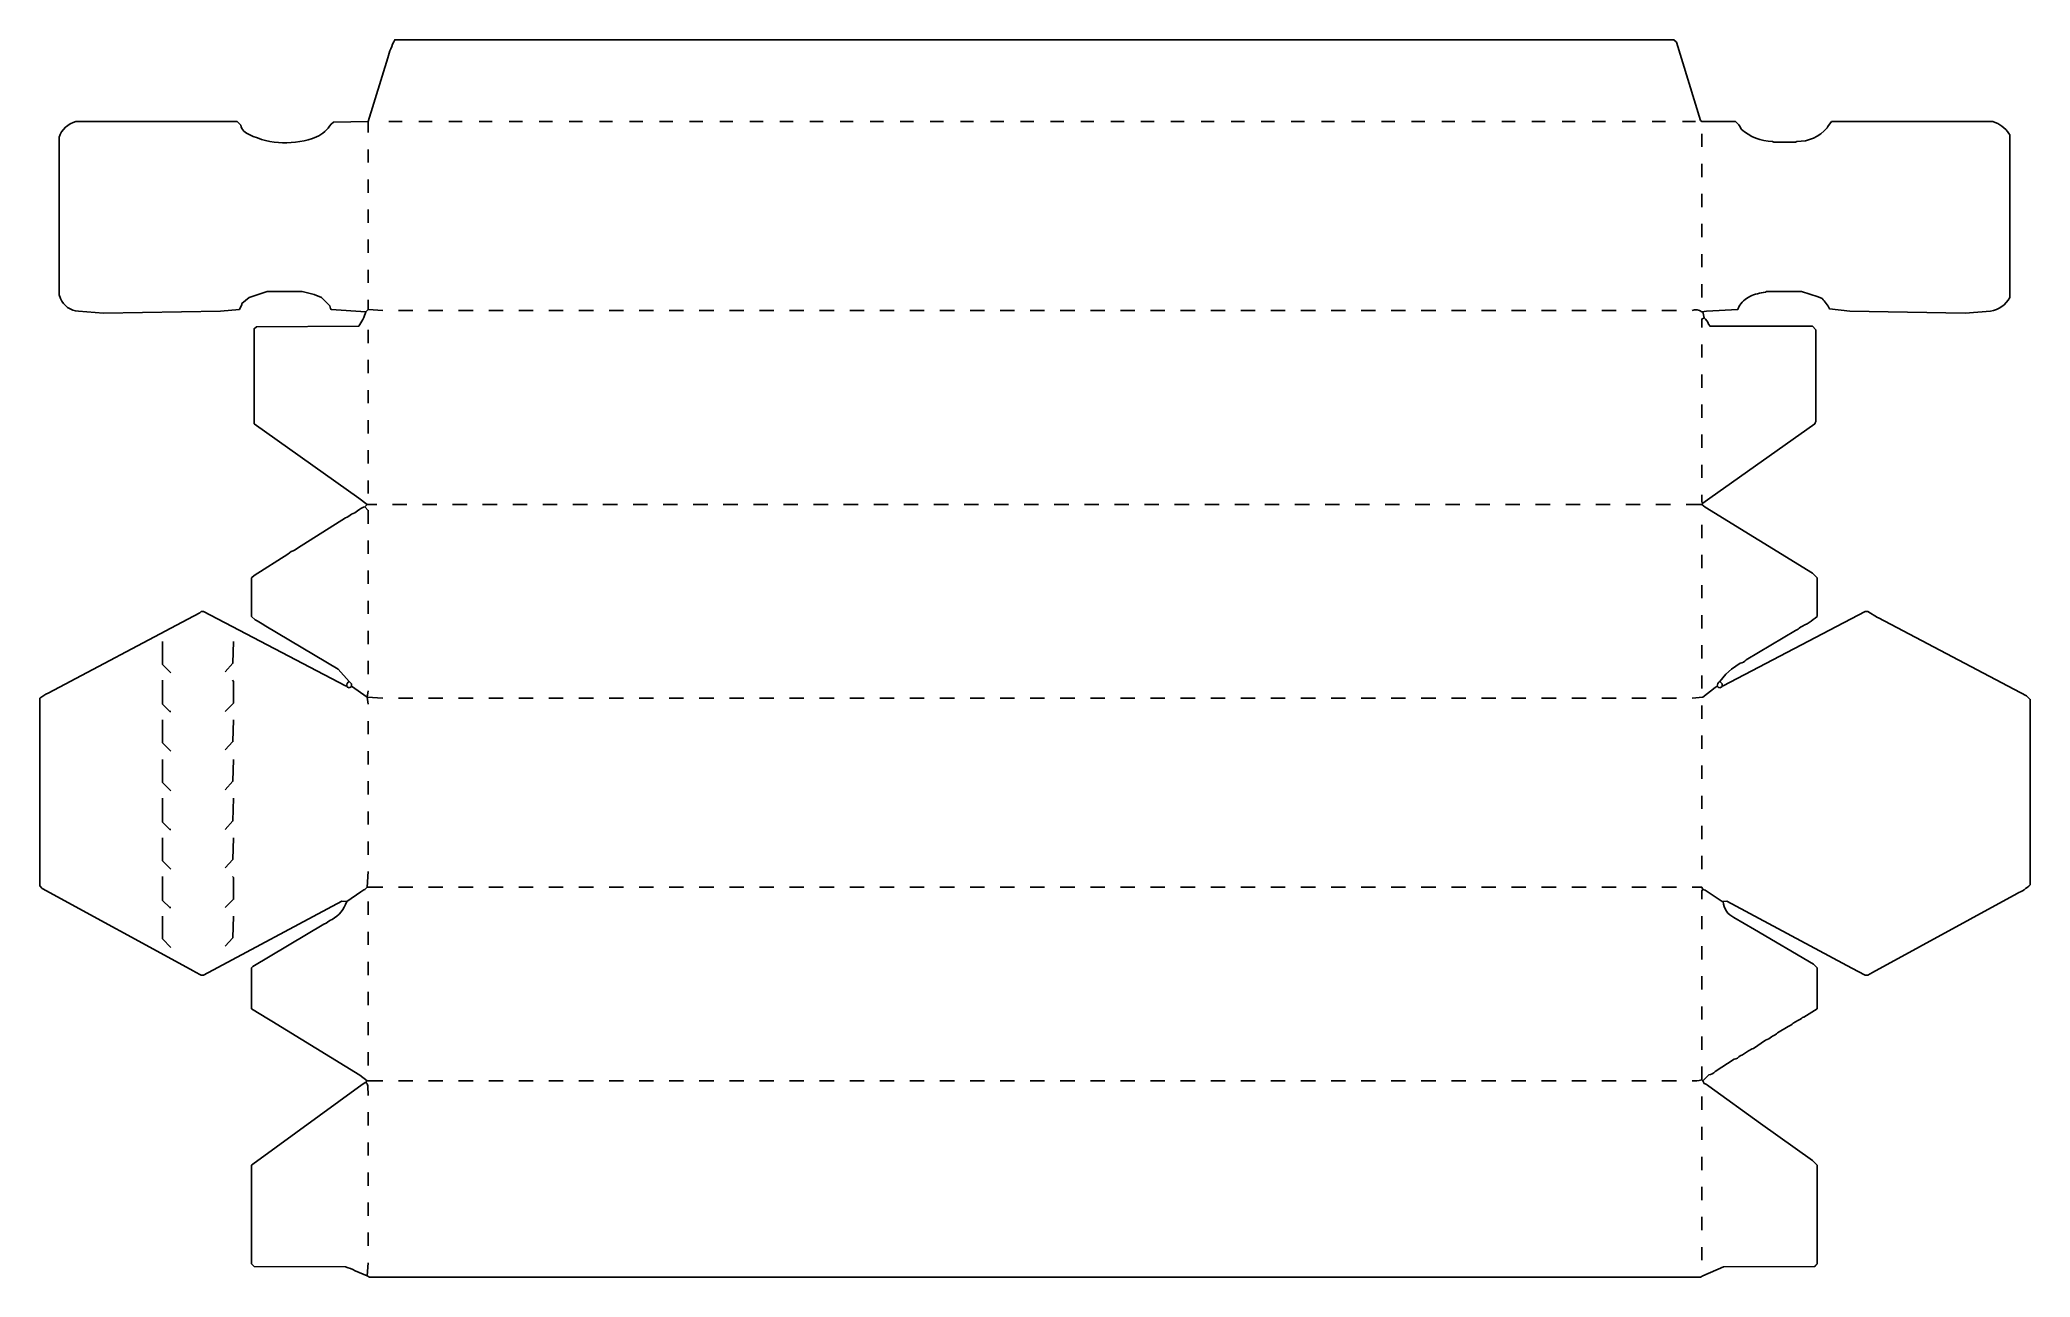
# Model space of a CAD drawing. Extents: x 85 to 1739, y 54 to 1082.
import ezdxf

# ---------------------------------------------------------------- set-up
doc = ezdxf.new("R2010")
doc.units = 0
doc.layers.get('0').update_dxf_attribs({"linetype": 'CONTINUOUS'})

msp = doc.modelspace()

# ---------------------------------------------------------------- linework, layer by layer
at = {"color": 250, "linetype": 'CONTINUOUS'}
for points in [[(1458, 857, -0.278223), (1466, 856), (1470.017808, 856.519178), (1495.923529, 857.994118), (1496.8, 860.1, -0.138052), (1506.1, 868.8, -0.073468), (1518.923077, 872.384615), (1520, 873), (1549, 873), (1562.8, 868.6), (1566, 867, -0.093428), (1572.271698, 858.449057), (1589.008192, 856.49153), (1685, 855), (1705.977376, 856.475113, 0.240705), (1722, 868), (1722, 1003), (1721.2, 1004.1, 0.193574), (1708, 1014), (1574, 1014), (1570.8, 1010.1), (1570.2, 1008.9, -0.227513), (1545.06, 997.58), (1544, 997), (1526, 997), (1524.946154, 997.569231, -0.18999), (1498.8, 1007.9, 0.143593), (1494, 1014), (1466, 1014), (1465, 1015), (1445, 1080), (1443, 1082), (380, 1082, 0.064305), (374.3, 1066.9), (358, 1014), (358, 1005)], [(358, 1014), (329.016093, 1013.517203), (327, 1012, -0.15046), (314.9, 1001.3, -0.207672), (259.1, 1003.2, -0.246488), (252, 1011), (249, 1014), (115, 1014, 0.257301), (101, 1001), (101, 870), (102.3, 867.1, 0.288489), (117.022624, 856.475113), (138, 855), (235.027586, 856.531034), (250.876923, 857.984615), (252.8, 862.1), (253, 863), (259, 868), (274, 873), (303, 873), (311.911765, 870.647059), (313.1, 870.3), (319, 868), (326, 861), (326.7, 858.9), (327.076471, 857.994118), (356, 856), (358, 858), (370, 857)], [(357, 696), (350.18, 701.24), (263, 763), (263, 842), (265.005746, 843.505881), (350, 844, 0.075328), (356, 856)], [(1466, 696), (1467, 697), (1472.9, 701.2), (1560, 763), (1560.2, 763.9), (1561, 765), (1561, 841), (1558, 844), (1473, 844), (1471.8, 845.9, 0.111334), (1468, 851), (1467, 856)], [(370, 535), (357, 536), (344, 545), (344, 547), (342, 549), (333, 559), (272.9, 594.8), (269.846154, 596.769231, 0.072242), (264, 600), (261, 603), (261, 635), (263, 637), (291.1, 654.8), (294, 657, 0.129316), (299.1, 659.8), (339.1, 684.8, 0.089283), (344, 688, 0.129316), (349.1, 690.8), (351, 692, -0.120666), (355, 694), (357, 696), (365, 696)], [(1458, 535), (1467, 536), (1477.1, 543.8), (1479, 545, -0.256569), (1481, 549), (1486, 555), (1490.9, 559.2), (1498, 564, 0.129316), (1503.1, 566.8), (1543.9, 591.2, 0.113019), (1548, 594, 0.078522), (1562, 603), (1562, 635), (1558, 639), (1468.9, 693.8), (1466, 696), (1453, 696)], [(344, 545, -0.618034), (340, 545), (339.1, 545.2), (221, 607), (219, 607), (218, 606), (208.1, 600.8), (91.9, 539.2, 0.067868), (85, 535), (85, 379), (87, 377), (213.1, 308.2), (213.9, 307.8), (219, 305), (221, 305), (336, 366.5), (340, 366), (351.9, 374.2, -0.103766), (355, 376), (357, 378), (358, 391)], [(1458, 378), (1466, 378), (1467, 376), (1468.8, 375.6), (1483, 366), (1487, 366.5), (1590.9, 310.8), (1602, 305), (1604, 305), (1607.9, 307.2), (1728.1, 372.8, 0.092005), (1739, 380), (1739, 534), (1736, 537), (1612.9, 601.8), (1612.1, 602.2), (1604, 607), (1602, 607), (1483.9, 545.2), (1483, 545, -0.618034), (1479, 545)], [(357, 217), (350.804878, 221.756098), (277.846154, 266.769231), (275.153846, 268.230769), (261, 277), (261, 311), (262, 312), (320.9, 347.2), (322.9, 348.2, -0.065958), (327.9, 351.2, 0.186541), (340, 366)], [(1467, 217), (1472, 222, 0.129316), (1477.1, 224.8), (1493, 235, 0.162817), (1498, 238, 0.067402), (1505, 242, -0.120666), (1509, 244), (1519, 251, 0.129316), (1524.1, 253.8), (1524.9, 254.2, 0.113019), (1529, 257), (1537.9, 262.2, 0.113019), (1542, 265), (1545.9, 267.2, 0.113019), (1550, 270), (1551, 270), (1562, 277), (1562, 311), (1559, 314), (1509.846154, 342.769231), (1492.846154, 352.769231, -0.275165), (1484, 366)], [(370, 217), (357, 217), (356, 216), (353, 214), (262, 148), (261, 147), (261, 65), (263, 63), (338.993592, 62.506577, -0.073403), (347.1, 59.2), (357, 55), (359, 54), (1465, 54), (1466.9, 55.2), (1484.006408, 62.506577), (1560, 63), (1561, 64), (1562, 65), (1562, 147), (1558, 151), (1514.82, 181.76), (1471.82, 212.76, 0.067548), (1468, 215), (1467, 217), (1466, 218), (1466, 229)], [(358, 205), (357.560976, 212.95122, 0.129758), (356, 216)], [(1458, 217, 0.078333), (1466, 218)]]:
    msp.add_lwpolyline(points, format="xyb", dxfattribs=at)
for points in [[(375, 1014), (386, 1014)], [(400, 1014), (411, 1014)], [(425, 1014), (436, 1014)], [(450, 1014), (461, 1014)], [(475, 1014), (486, 1014)], [(500, 1014), (511, 1014)], [(525, 1014), (536, 1014)], [(550, 1014), (561, 1014)], [(575, 1014), (586, 1014)], [(600, 1014), (611, 1014)], [(625, 1014), (636, 1014)], [(650, 1014), (661, 1014)], [(675, 1014), (686, 1014)], [(700, 1014), (711, 1014)], [(725, 1014), (736, 1014)], [(750, 1014), (761, 1014)], [(775, 1014), (786, 1014)], [(800, 1014), (811, 1014)], [(825, 1014), (836, 1014)], [(850, 1014), (861, 1014)], [(875, 1014), (886, 1014)], [(900, 1014), (911, 1014)], [(925, 1014), (936, 1014)], [(950, 1014), (961, 1014)], [(975, 1014), (986, 1014)], [(1000, 1014), (1011, 1014)], [(1025, 1014), (1036, 1014)], [(1050, 1014), (1061, 1014)], [(1075, 1014), (1086, 1014)], [(1100, 1014), (1111, 1014)], [(1125, 1014), (1136, 1014)], [(1150, 1014), (1161, 1014)], [(1175, 1014), (1186, 1014)], [(1200, 1014), (1211, 1014)], [(1225, 1014), (1236, 1014)], [(1250, 1014), (1261, 1014)], [(1275, 1014), (1286, 1014)], [(1300, 1014), (1311, 1014)], [(1325, 1014), (1336, 1014)], [(1350, 1014), (1361, 1014)], [(1375, 1014), (1386, 1014)], [(1400, 1014), (1411, 1014)], [(1425, 1014), (1436, 1014)], [(1450, 1014), (1461, 1014)], [(358, 980), (358, 991)], [(358, 955), (358, 966)], [(358, 930), (358, 941)], [(358, 905), (358, 916)], [(358, 880), (358, 891)], [(358, 858), (358, 866)], [(383, 857), (395, 857)], [(408, 857), (420, 857)], [(433, 857), (445, 857)], [(458, 857), (470, 857)], [(483, 857), (495, 857)], [(508, 857), (520, 857)], [(533, 857), (545, 857)], [(558, 857), (570, 857)], [(583, 857), (595, 857)], [(608, 857), (620, 857)], [(633, 857), (645, 857)], [(658, 857), (670, 857)], [(683, 857), (695, 857)], [(708, 857), (720, 857)], [(733, 857), (745, 857)], [(758, 857), (770, 857)], [(783, 857), (795, 857)], [(808, 857), (820, 857)], [(833, 857), (845, 857)], [(858, 857), (870, 857)], [(883, 857), (895, 857)], [(908, 857), (920, 857)], [(933, 857), (945, 857)], [(958, 857), (970, 857)], [(983, 857), (995, 857)], [(1008, 857), (1020, 857)], [(1033, 857), (1045, 857)], [(1058, 857), (1070, 857)], [(1083, 857), (1095, 857)], [(1108, 857), (1120, 857)], [(1133, 857), (1145, 857)], [(1158, 857), (1170, 857)], [(1183, 857), (1195, 857)], [(1208, 857), (1220, 857)], [(1233, 857), (1245, 857)], [(1258, 857), (1270, 857)], [(1283, 857), (1295, 857)], [(1308, 857), (1320, 857)], [(1333, 857), (1345, 857)], [(1358, 857), (1370, 857)], [(1383, 857), (1395, 857)], [(1408, 857), (1420, 857)], [(1433, 857), (1445, 857)], [(358, 830), (358, 841)], [(358, 805), (358, 816)], [(358, 780), (358, 791)], [(358, 755), (358, 766)], [(358, 730), (358, 741)], [(358, 705), (358, 716)], [(378, 696), (390, 696)], [(403, 696), (415, 696)], [(428, 696), (440, 696)], [(453, 696), (465, 696)], [(478, 696), (490, 696)], [(503, 696), (515, 696)], [(528, 696), (540, 696)], [(553, 696), (565, 696)], [(578, 696), (590, 696)], [(603, 696), (615, 696)], [(628, 696), (640, 696)], [(653, 696), (665, 696)], [(678, 696), (690, 696)], [(703, 696), (715, 696)], [(728, 696), (740, 696)], [(753, 696), (765, 696)], [(778, 696), (790, 696)], [(803, 696), (815, 696)], [(828, 696), (840, 696)], [(853, 696), (865, 696)], [(878, 696), (890, 696)], [(903, 696), (915, 696)], [(928, 696), (940, 696)], [(953, 696), (965, 696)], [(978, 696), (990, 696)], [(1003, 696), (1015, 696)], [(1028, 696), (1040, 696)], [(1053, 696), (1065, 696)], [(1078, 696), (1090, 696)], [(1103, 696), (1115, 696)], [(1128, 696), (1140, 696)], [(1153, 696), (1165, 696)], [(1178, 696), (1190, 696)], [(1203, 696), (1215, 696)], [(1228, 696), (1240, 696)], [(1253, 696), (1265, 696)], [(1278, 696), (1290, 696)], [(1303, 696), (1315, 696)], [(1328, 696), (1340, 696)], [(1353, 696), (1365, 696)], [(1378, 696), (1390, 696)], [(1403, 696), (1415, 696)], [(1428, 696), (1440, 696)], [(358, 680), (358, 691), (355, 694)], [(358, 655), (358, 666)], [(358, 630), (358, 641)], [(358, 605), (358, 616)], [(194, 556), (187, 563), (187, 582)], [(358, 580), (358, 591)], [(358, 555), (358, 566)], [(194, 524), (193, 524), (187, 530), (187, 550)], [(358, 530), (357, 536), (358, 541)], [(383, 535), (395, 535)], [(408, 535), (420, 535)], [(433, 535), (445, 535)], [(458, 535), (470, 535)], [(483, 535), (495, 535)], [(508, 535), (520, 535)], [(533, 535), (545, 535)], [(558, 535), (570, 535)], [(583, 535), (595, 535)], [(608, 535), (620, 535)], [(633, 535), (645, 535)], [(658, 535), (670, 535)], [(683, 535), (695, 535)], [(708, 535), (720, 535)], [(733, 535), (745, 535)], [(758, 535), (770, 535)], [(783, 535), (795, 535)], [(808, 535), (820, 535)], [(833, 535), (845, 535)], [(858, 535), (870, 535)], [(883, 535), (895, 535)], [(908, 535), (920, 535)], [(933, 535), (945, 535)], [(958, 535), (970, 535)], [(983, 535), (995, 535)], [(1008, 535), (1020, 535)], [(1033, 535), (1045, 535)], [(1058, 535), (1070, 535)], [(1083, 535), (1095, 535)], [(1108, 535), (1120, 535)], [(1133, 535), (1145, 535)], [(1158, 535), (1170, 535)], [(1183, 535), (1195, 535)], [(1208, 535), (1220, 535)], [(1233, 535), (1245, 535)], [(1258, 535), (1270, 535)], [(1283, 535), (1295, 535)], [(1308, 535), (1320, 535)], [(1333, 535), (1345, 535)], [(1358, 535), (1370, 535)], [(1383, 535), (1395, 535)], [(1408, 535), (1420, 535)], [(1433, 535), (1445, 535)], [(194, 491), (187, 498), (187, 517)], [(358, 505), (358, 516)], [(194, 458), (187, 465), (187, 484)], [(358, 480), (358, 491)], [(358, 455), (358, 466)], [(194, 426), (193, 426), (187, 432), (187, 452)], [(358, 430), (358, 441)], [(194, 393), (187, 400), (187, 419)], [(358, 405), (358, 416)], [(194, 361), (193, 361), (187, 367), (187, 387)], [(357, 378), (370, 378)], [(358, 355), (358, 366)], [(383, 378), (395, 378)], [(408, 378), (420, 378)], [(433, 378), (445, 378)], [(458, 378), (470, 378)], [(483, 378), (495, 378)], [(508, 378), (520, 378)], [(533, 378), (545, 378)], [(558, 378), (570, 378)], [(583, 378), (595, 378)], [(608, 378), (620, 378)], [(633, 378), (645, 378)], [(658, 378), (670, 378)], [(683, 378), (695, 378)], [(708, 378), (720, 378)], [(733, 378), (745, 378)], [(758, 378), (770, 378)], [(783, 378), (795, 378)], [(808, 378), (820, 378)], [(833, 378), (845, 378)], [(858, 378), (870, 378)], [(883, 378), (895, 378)], [(908, 378), (920, 378)], [(933, 378), (945, 378)], [(958, 378), (970, 378)], [(983, 378), (995, 378)], [(1008, 378), (1020, 378)], [(1033, 378), (1045, 378)], [(1058, 378), (1070, 378)], [(1083, 378), (1095, 378)], [(1108, 378), (1120, 378)], [(1133, 378), (1145, 378)], [(1158, 378), (1170, 378)], [(1183, 378), (1195, 378)], [(1208, 378), (1220, 378)], [(1233, 378), (1245, 378)], [(1258, 378), (1270, 378)], [(1283, 378), (1295, 378)], [(1308, 378), (1320, 378)], [(1333, 378), (1345, 378)], [(1358, 378), (1370, 378)], [(1383, 378), (1395, 378)], [(1408, 378), (1420, 378)], [(1433, 378), (1445, 378)], [(194, 328), (187, 335), (187, 354)], [(358, 330), (358, 341)], [(358, 305), (358, 316)], [(358, 280), (358, 291)], [(358, 255), (358, 266)], [(358, 230), (358, 241)], [(383, 217), (395, 217)], [(408, 217), (420, 217)], [(433, 217), (445, 217)], [(458, 217), (470, 217)], [(483, 217), (495, 217)], [(508, 217), (520, 217)], [(533, 217), (545, 217)], [(558, 217), (570, 217)], [(583, 217), (595, 217)], [(608, 217), (620, 217)], [(633, 217), (645, 217)], [(658, 217), (670, 217)], [(683, 217), (695, 217)], [(708, 217), (720, 217)], [(733, 217), (745, 217)], [(758, 217), (770, 217)], [(783, 217), (795, 217)], [(808, 217), (820, 217)], [(833, 217), (845, 217)], [(858, 217), (870, 217)], [(883, 217), (895, 217)], [(908, 217), (920, 217)], [(933, 217), (945, 217)], [(958, 217), (970, 217)], [(983, 217), (995, 217)], [(1008, 217), (1020, 217)], [(1033, 217), (1045, 217)], [(1058, 217), (1070, 217)], [(1083, 217), (1095, 217)], [(1108, 217), (1120, 217)], [(1133, 217), (1145, 217)], [(1158, 217), (1170, 217)], [(1183, 217), (1195, 217)], [(1208, 217), (1220, 217)], [(1233, 217), (1245, 217)], [(1258, 217), (1270, 217)], [(1283, 217), (1295, 217)], [(1308, 217), (1320, 217)], [(1333, 217), (1345, 217)], [(1358, 217), (1370, 217)], [(1383, 217), (1395, 217)], [(1408, 217), (1420, 217)], [(1433, 217), (1445, 217)], [(358, 180), (358, 191)], [(358, 155), (358, 166)], [(358, 130), (358, 141)], [(358, 105), (358, 116)], [(358, 80), (358, 91)], [(357, 55), (358, 66)]]:
    msp.add_lwpolyline(points, dxfattribs=at)
at = {"color": 251, "linetype": 'CONTINUOUS'}
for points in [[(1466, 993), (1466, 1004)], [(1466, 968), (1466, 979)], [(1466, 943), (1466, 954)], [(1466, 918), (1466, 929)], [(1466, 893), (1466, 904)], [(1466, 868), (1466, 879)], [(1466, 843), (1466, 850), (1468, 851)], [(1466, 818), (1466, 829)], [(1466, 793), (1466, 804)], [(1466, 768), (1466, 779)], [(1466, 743), (1466, 754)], [(1466, 718), (1466, 729)], [(1467, 697), (1466, 698), (1466, 704)], [(1466, 668), (1466, 679)], [(1466, 643), (1466, 654)], [(1466, 618), (1466, 629)], [(1466, 593), (1466, 604)], [(239, 557), (245.527624, 564.024862), (246, 582)], [(1466, 568), (1466, 579)], [(239, 524), (241, 526), (246, 531), (246, 549), (245, 550)], [(1466, 543), (1466, 554)], [(239, 492), (245.527624, 499.024862), (246, 517)], [(1466, 518), (1466, 529)], [(1466, 493), (1466, 504)], [(239, 459), (245.527624, 466.024862), (246, 484)], [(1466, 468), (1466, 479)], [(239, 426), (245.526185, 433.023691), (246, 452)], [(1466, 443), (1466, 454)], [(239, 394), (245.527624, 401.024862), (246, 419)], [(1466, 418), (1466, 429)], [(1466, 393), (1466, 404)], [(239, 361), (241, 363), (246, 368), (246, 386), (245, 387)], [(1466, 368), (1466, 375), (1467, 376)], [(239, 329), (245.527624, 336.024862), (246, 354)], [(1466, 343), (1466, 354)], [(1466, 318), (1466, 329)], [(1466, 293), (1466, 304)], [(1466, 268), (1466, 279)], [(1466, 243), (1466, 254)], [(1466, 193), (1466, 204)], [(1466, 168), (1466, 179)], [(1466, 143), (1466, 154)], [(1466, 118), (1466, 129)], [(1466, 93), (1466, 104)], [(1466, 68), (1466, 79)]]:
    msp.add_lwpolyline(points, dxfattribs=at)
msp.add_lwpolyline([(340, 545, -0.256569), (342, 549)], format="xyb", dxfattribs=at)
at = {"color": 197, "linetype": 'CONTINUOUS'}
msp.add_lwpolyline([(1483, 545), (1483, 547), (1481, 549)], dxfattribs=at)

doc.saveas('drawing.dxf')
